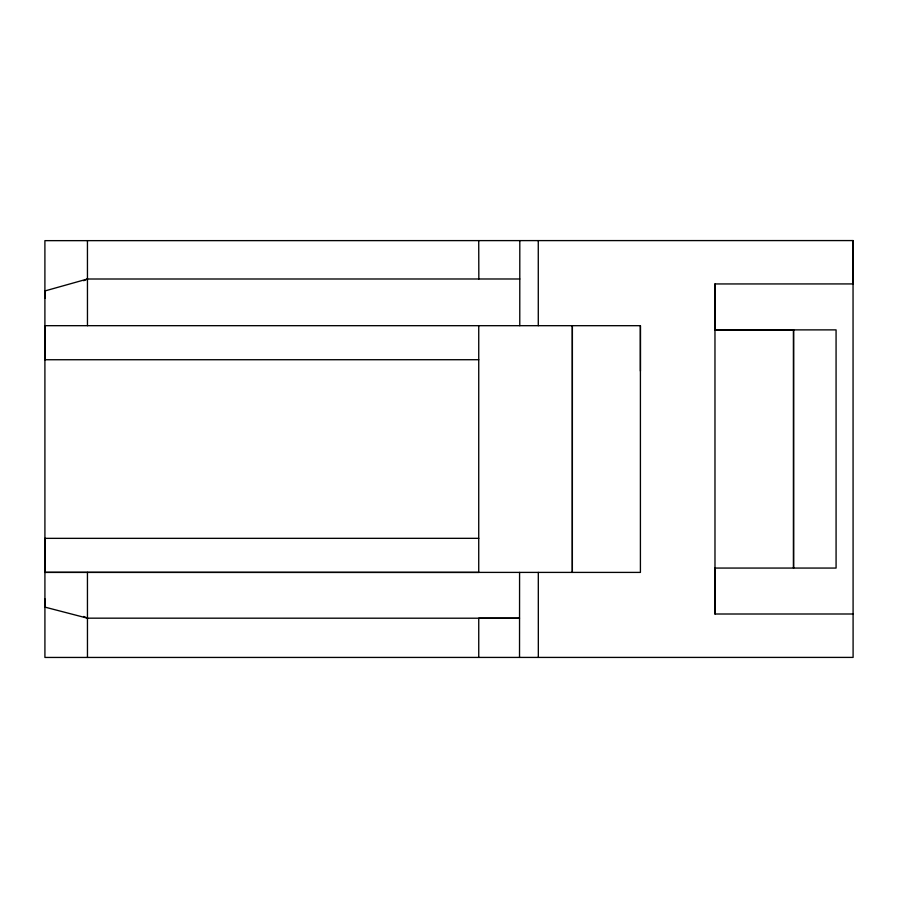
<?xml version="1.0" encoding="UTF-8"?>
<svg xmlns="http://www.w3.org/2000/svg" width="898" height="898" viewBox="0 0 898 898"><rect width="100%" height="100%" fill="white"/><g stroke="black" fill="none" stroke-linecap="round" stroke-linejoin="round"><path stroke-width="1.35" d="M478.735 359.716L44.911 359.739L44.922 325.682L640.409 325.693L640.409 572.408L44.911 572.374L44.922 538.351L478.735 538.329L478.746 325.671M478.735 538.329L478.735 572.408L44.911 572.374M519.527 657.426L519.583 572.408M519.774 325.682L519.807 240.585M793.54 329.88L793.54 568.064L793.54 329.88L714.965 329.88M44.911 298.338L44.922 290.941L87.454 279.009L519.796 278.986M83.705 280.715L87.454 279.009M478.836 278.986L478.724 240.608M853.066 240.574L44.9 240.653L44.922 657.448L853.1 657.403L853.044 240.552L853.055 283.925L714.943 283.948L714.943 329.88L836.072 329.88L836.083 568.064L714.965 568.064L714.976 614.008L853.078 613.996M44.911 598.865L44.911 607.115L87.443 618.172L519.527 618.217L478.746 618.206L478.746 657.426M83.694 616.466L87.443 618.172M538.306 572.408L538.329 657.426M714.965 283.948L714.988 614.008M640.409 325.705L640.42 371.042M538.272 240.597L538.284 325.693M87.443 240.642L87.465 325.682M87.443 572.374L87.465 657.437M572.352 325.716L572.34 572.419L572.363 325.727"/></g></svg>
